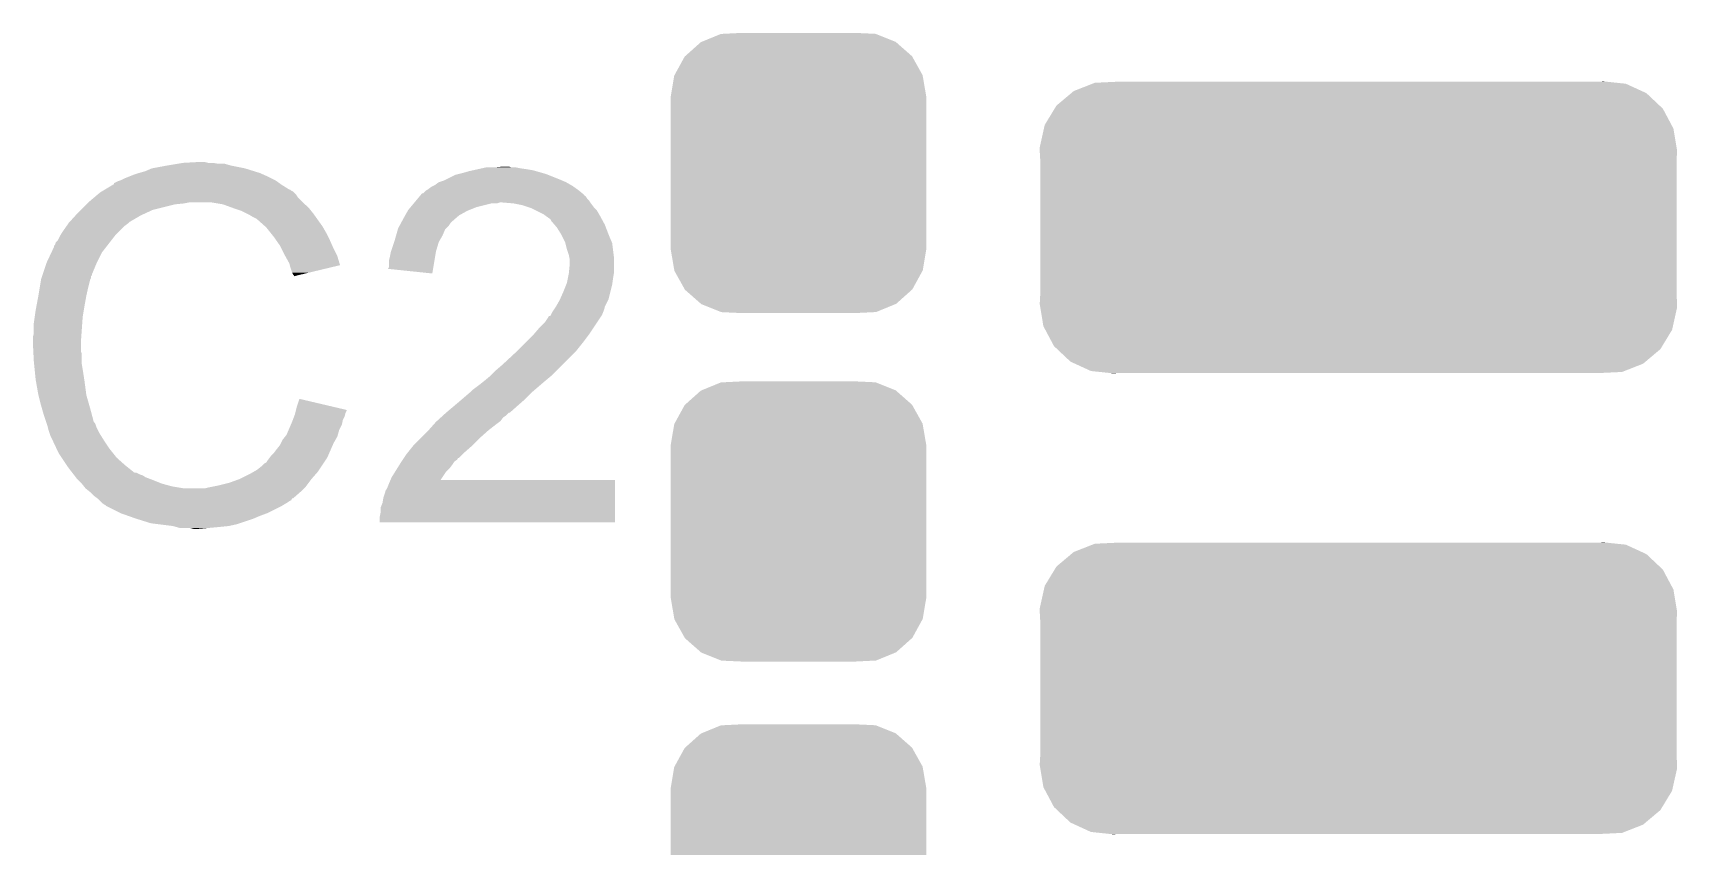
# Model space of a CAD drawing. Extents: x -1.3 to 24.2, y -3.9 to 24.8.
# Drawn here: x 5.08 to 9.608, y 12.519 to 14.76 of the extents above; entities that cross this region are included whole.
import ezdxf

# ---------------------------------------------------------------- set-up
doc = ezdxf.new("R2010")
doc.units = 0
doc.layers.get('0').update_dxf_attribs({"linetype": 'CONTINUOUS'})
doc.layers.add('ISO_9141_CLICK_V101_GTO', color=14, linetype='CONTINUOUS')
doc.layers.add('ISO_9141_CLICK_V101_GTS', color=12, linetype='CONTINUOUS')

# ---------------------------------------------------------------- blocks, each defined once
blk = doc.blocks.new('CUSTOM_45')
for points in [[(-0.83144, 0.335576), (-0.790738, 0.369828), (0.829316, 0.335576), (0.792994, 0.369828)], [(-0.790738, 0.369828), (-0.783834, 0.375636), (0.792994, 0.369828), (0.780338, 0.375636)], [(-0.783834, 0.375636), (-0.732468, 0.395778), (0.780338, 0.375636), (0.736446, 0.395778)], [(-0.732468, 0.395778), (-0.725912, 0.398348), (0.736446, 0.395778), (0.711906, 0.398348)], [(-0.725912, 0.398348), (-0.663766, 0.40132), (0.711906, 0.398348), (0.683524, 0.40132)], [(0.663766, 0.40132), (0.674566, 0.402258), (0.683524, 0.40132), (0.674566, 0.402258)], [(-0.863714, 0.282386), (-0.836558, 0.327142), (0.862066, 0.282386), (0.838258, 0.327142)], [(-0.836558, 0.327142), (-0.83144, 0.335576), (0.838258, 0.327142), (0.829316, 0.335576)], [(-0.877262, 0.221662), (-0.865984, 0.272212), (0.875788, 0.221662), (0.867476, 0.272212)], [(-0.865984, 0.272212), (-0.863714, 0.282386), (0.867476, 0.272212), (0.862066, 0.282386)], [(-0.87757, 0.21082), (-0.877262, 0.221662), (0.87757, 0.21082), (0.875788, 0.221662)], [(-0.876324, 0.189212), (-0.87757, 0.21082), (0.8763, 0.189212), (0.87757, 0.21082)], [(-0.8763, 0.188786), (-0.876324, 0.189212), (0.8763, 0.188786), (0.8763, 0.189212)], [(-0.8763, -0.188786), (-0.8763, 0.188786), (0.8763, -0.188786), (0.8763, 0.188786)], [(-0.87757, -0.21082), (-0.876326, -0.18921), (0.87757, -0.21082), (0.8763, -0.18921)], [(-0.875788, -0.221658), (-0.87757, -0.21082), (0.877264, -0.221658), (0.87757, -0.21082)], [(-0.876326, -0.18921), (-0.8763, -0.188786), (0.8763, -0.18921), (0.8763, -0.188786)], [(-0.867476, -0.272212), (-0.875788, -0.221658), (0.865984, -0.272212), (0.877264, -0.221658)], [(-0.862066, -0.282382), (-0.867476, -0.272212), (0.863716, -0.282382), (0.865984, -0.272212)], [(-0.83826, -0.327142), (-0.862066, -0.282382), (0.836558, -0.327142), (0.863716, -0.282382)], [(-0.829318, -0.335574), (-0.83826, -0.327142), (0.831442, -0.335574), (0.836558, -0.327142)], [(-0.792996, -0.36983), (-0.829318, -0.335574), (0.790732, -0.36983), (0.831442, -0.335574)], [(-0.780348, -0.375634), (-0.792996, -0.36983), (0.783836, -0.375634), (0.790732, -0.36983)], [(-0.73645, -0.39578), (-0.780348, -0.375634), (0.732456, -0.39578), (0.783836, -0.375634)], [(-0.711946, -0.398346), (-0.73645, -0.39578), (0.725912, -0.398346), (0.732456, -0.39578)], [(-0.683548, -0.40132), (-0.711946, -0.398346), (0.663766, -0.40132), (0.725912, -0.398346)], [(-0.674572, -0.40226), (-0.683548, -0.40132), (-0.674572, -0.40226), (-0.663766, -0.40132)]]:
    blk.add_solid(points)
blk = doc.blocks.new('CUSTOM_49')
for points in [[(-0.267216, 0.361152), (-0.213724, 0.383108), (0.26779, 0.361152), (0.21312, 0.383108)], [(-0.213724, 0.383108), (-0.20803, 0.383392), (0.21312, 0.383108), (0.212412, 0.383392)], [(-0.20803, 0.383392), (-0.154122, 0.38608), (0.212412, 0.383392), (0.154132, 0.38608)], [(-0.341452, 0.269636), (-0.313432, 0.320688), (0.341702, 0.269636), (0.313176, 0.320688)], [(-0.313432, 0.320688), (-0.312264, 0.321732), (0.313176, 0.320688), (0.312592, 0.321732)], [(-0.312264, 0.321732), (-0.26893, 0.360448), (0.312592, 0.321732), (0.268592, 0.360448)], [(-0.26893, 0.360448), (-0.267216, 0.361152), (0.268592, 0.360448), (0.26779, 0.361152)], [(-0.35179, 0.21082), (-0.342144, 0.268372), (0.35179, 0.21082), (0.34192, 0.268372)], [(-0.342144, 0.268372), (-0.341452, 0.269636), (0.34192, 0.268372), (0.341702, 0.269636)], [(-0.35179, 0.20955), (-0.35179, 0.21082), (0.35179, 0.20955), (0.35179, 0.21082)], [(-0.35179, -0.20955), (-0.35179, 0.20955), (0.35179, -0.20955), (0.35179, 0.20955)], [(-0.35179, -0.21082), (-0.35179, -0.20955), (0.35179, -0.21082), (0.35179, -0.20955)], [(-0.34192, -0.268358), (-0.35179, -0.21082), (0.342148, -0.268358), (0.35179, -0.21082)], [(-0.341702, -0.269636), (-0.34192, -0.268358), (0.341446, -0.269636), (0.342148, -0.268358)], [(-0.313184, -0.320676), (-0.341702, -0.269636), (0.31344, -0.320676), (0.341446, -0.269636)], [(-0.312594, -0.321732), (-0.313184, -0.320676), (0.312258, -0.321732), (0.31344, -0.320676)], [(-0.268602, -0.36044), (-0.312594, -0.321732), (0.26894, -0.36044), (0.312258, -0.321732)], [(-0.267792, -0.361154), (-0.268602, -0.36044), (0.2672, -0.361154), (0.26894, -0.36044)], [(-0.213136, -0.383104), (-0.267792, -0.361154), (0.213734, -0.383104), (0.2672, -0.361154)], [(-0.212414, -0.383394), (-0.213136, -0.383104), (0.207926, -0.383394), (0.213734, -0.383104)], [(-0.154122, -0.38608), (-0.212414, -0.383394), (0.154132, -0.38608), (0.207926, -0.383394)]]:
    blk.add_solid(points)

msp = doc.modelspace()

# ---------------------------------------------------------------- linework, layer by layer
at = {"layer": 'ISO_9141_CLICK_V101_GTO'}
for points in [[(5.4483, 14.39418), (5.47878, 14.39926), (5.626098, 14.39418), (5.608324, 14.39926)], [(5.47878, 14.39926), (5.49402, 14.4018), (5.590542, 14.39926), (5.575302, 14.4018)], [(5.49402, 14.4018), (5.539738, 14.40434), (5.562602, 14.4018), (5.552442, 14.40434)], [(5.313682, 14.351), (5.321294, 14.353538), (5.751574, 14.351), (5.74802, 14.353538)], [(5.321294, 14.353538), (5.3213, 14.35354), (5.74802, 14.353538), (5.748018, 14.35354)], [(5.3213, 14.35354), (5.33146, 14.35862), (5.748018, 14.35354), (5.73786, 14.35862)], [(5.33146, 14.35862), (5.344158, 14.3637), (5.73786, 14.35862), (5.7277, 14.3637)], [(5.344158, 14.3637), (5.356858, 14.36878), (5.7277, 14.3637), (5.71627, 14.36878)], [(5.356858, 14.36878), (5.3721, 14.37386), (5.71627, 14.36878), (5.70484, 14.37386)], [(5.3721, 14.37386), (5.389882, 14.37894), (5.70484, 14.37386), (5.688586, 14.37894)], [(5.389882, 14.37894), (5.407662, 14.38656), (5.688586, 14.37894), (5.664202, 14.38656)], [(5.407662, 14.38656), (5.4483, 14.39418), (5.664202, 14.38656), (5.626098, 14.39418)], [(6.197602, 14.34846), (6.21284, 14.35354), (6.548122, 14.34846), (6.536268, 14.35354)], [(6.21284, 14.35354), (6.217918, 14.35608), (6.536268, 14.35354), (6.53034, 14.35608)], [(6.217918, 14.35608), (6.243322, 14.368782), (6.53034, 14.35608), (6.498588, 14.368782)], [(6.243322, 14.368782), (6.253476, 14.37132), (6.498588, 14.368782), (6.492242, 14.37132)], [(6.253476, 14.37132), (6.26364, 14.37386), (6.492242, 14.37132), (6.483352, 14.37386)], [(6.26364, 14.37386), (6.281418, 14.37894), (6.483352, 14.37386), (6.465572, 14.37894)], [(6.281418, 14.37894), (6.292848, 14.38148), (6.465572, 14.37894), (6.456682, 14.38148)], [(6.292848, 14.38148), (6.30428, 14.38402), (6.456682, 14.38148), (6.44144, 14.38402)], [(6.30428, 14.38402), (6.31571, 14.38656), (6.44144, 14.38402), (6.42366, 14.38656)], [(6.31571, 14.38656), (6.327142, 14.3891), (6.42366, 14.38656), (6.410962, 14.3891)], [(6.35, 14.3891), (6.375378, 14.391638), (6.398264, 14.3891), (6.390642, 14.391638)], [(6.375378, 14.391638), (6.375398, 14.39164), (6.390642, 14.391638), (6.375398, 14.39164)], [(5.2324, 14.29258), (5.250408, 14.307818), (5.82422, 14.29258), (5.808982, 14.307818)], [(5.250408, 14.307818), (5.259416, 14.31544), (5.808982, 14.307818), (5.8039, 14.31544)], [(5.259416, 14.31544), (5.265422, 14.320522), (5.8039, 14.31544), (5.798818, 14.320522)], [(5.265422, 14.320522), (5.269646, 14.323058), (5.798818, 14.320522), (5.79628, 14.323058)], [(5.269646, 14.323058), (5.273876, 14.325598), (5.79628, 14.323058), (5.791204, 14.325598)], [(5.273876, 14.325598), (5.278102, 14.328134), (5.791204, 14.325598), (5.788666, 14.328134)], [(5.278102, 14.328134), (5.278112, 14.32814), (5.788666, 14.328134), (5.786124, 14.32814)], [(5.278112, 14.32814), (5.299268, 14.34084), (5.786124, 14.32814), (5.7658, 14.34084)], [(5.299268, 14.34084), (5.30352, 14.343392), (5.7658, 14.34084), (5.762228, 14.343392)], [(5.30352, 14.343392), (5.303534, 14.345926), (5.762228, 14.343392), (5.75868, 14.345926)], [(5.303534, 14.345926), (5.313682, 14.351), (5.75868, 14.345926), (5.751574, 14.351)], [(6.139184, 14.302738), (6.14553, 14.310352), (6.606542, 14.302738), (6.601464, 14.310352)], [(6.14553, 14.310352), (6.145536, 14.31036), (6.601464, 14.310352), (6.598942, 14.31036)], [(6.145536, 14.31036), (6.147646, 14.312892), (6.598942, 14.31036), (6.59892, 14.312892)], [(6.147646, 14.312892), (6.151888, 14.31798), (6.59892, 14.312892), (6.59282, 14.31798)], [(6.151888, 14.31798), (6.154426, 14.317986), (6.59282, 14.31798), (6.592812, 14.317986)], [(6.154426, 14.317986), (6.16204, 14.3256), (6.592812, 14.317986), (6.58368, 14.3256)], [(6.16204, 14.3256), (6.162044, 14.325602), (6.58368, 14.3256), (6.583678, 14.325602)], [(6.162044, 14.325602), (6.16712, 14.328142), (6.583678, 14.325602), (6.580122, 14.328142)], [(6.16712, 14.328142), (6.177282, 14.33576), (6.580122, 14.328142), (6.569458, 14.33576)], [(6.177282, 14.33576), (6.182358, 14.3383), (6.569458, 14.33576), (6.565902, 14.3383)], [(6.182358, 14.3383), (6.18744, 14.340842), (6.565902, 14.3383), (6.561454, 14.340842)], [(6.18744, 14.340842), (6.197602, 14.34846), (6.561454, 14.340842), (6.548122, 14.34846)], [(5.197532, 14.25702), (5.20446, 14.26464), (5.377182, 14.25702), (5.39369, 14.26464)], [(5.20446, 14.26464), (5.21208, 14.27226), (5.39369, 14.26464), (5.410198, 14.27226)], [(5.21208, 14.27226), (5.22732, 14.2875), (5.410198, 14.27226), (5.47116, 14.2875)], [(5.22732, 14.2875), (5.22986, 14.29004), (5.47116, 14.2875), (5.496562, 14.29004)], [(5.22986, 14.29004), (5.2324, 14.29258), (5.496562, 14.29004), (5.509258, 14.29258)], [(5.603238, 14.2875), (5.572758, 14.29258), (5.8293, 14.2875), (5.82422, 14.29258)], [(5.63118, 14.27734), (5.603238, 14.2875), (5.83946, 14.27734), (5.8293, 14.2875)], [(5.638806, 14.274798), (5.63118, 14.27734), (5.842002, 14.274798), (5.83946, 14.27734)], [(5.654038, 14.26972), (5.638806, 14.274798), (5.846066, 14.26972), (5.842002, 14.274798)], [(5.66928, 14.2621), (5.654038, 14.26972), (5.85216, 14.2621), (5.846066, 14.26972)], [(5.67436, 14.25956), (5.66928, 14.2621), (5.853976, 14.25956), (5.85216, 14.2621)], [(6.10507, 14.25702), (6.112328, 14.26972), (6.25348, 14.25702), (6.276338, 14.26972)], [(6.112328, 14.26972), (6.11378, 14.272258), (6.276338, 14.26972), (6.282684, 14.272258)], [(6.11378, 14.272258), (6.12013, 14.279878), (6.282684, 14.272258), (6.301738, 14.279878)], [(6.12013, 14.279878), (6.1286, 14.29004), (6.301738, 14.279878), (6.342378, 14.29004)], [(6.1286, 14.29004), (6.130716, 14.292578), (6.357616, 14.29004), (6.365238, 14.292578)], [(6.130716, 14.29258), (6.13495, 14.29766), (6.615008, 14.29258), (6.61162, 14.29766)], [(6.130716, 14.292578), (6.130716, 14.29258), (6.365238, 14.292578), (6.372862, 14.29258)], [(6.13495, 14.29766), (6.139184, 14.302738), (6.61162, 14.29766), (6.606542, 14.302738)], [(6.40334, 14.29004), (6.372862, 14.29258), (6.6167, 14.29004), (6.615008, 14.29258)], [(6.428738, 14.28496), (6.40334, 14.29004), (6.620512, 14.28496), (6.6167, 14.29004)], [(6.443978, 14.27988), (6.428738, 14.28496), (6.624322, 14.27988), (6.620512, 14.28496)], [(6.451598, 14.27734), (6.443978, 14.27988), (6.626862, 14.27734), (6.624322, 14.27988)], [(6.461762, 14.272258), (6.451598, 14.27734), (6.631942, 14.272258), (6.626862, 14.27734)], [(6.487158, 14.25956), (6.461762, 14.272258), (6.63956, 14.25956), (6.631942, 14.272258)], [(5.161278, 14.2113), (5.173724, 14.229078), (5.316222, 14.2113), (5.334, 14.229078)], [(5.173724, 14.229078), (5.17906, 14.2367), (5.334, 14.229078), (5.344158, 14.2367)], [(5.17906, 14.2367), (5.179062, 14.236702), (5.344158, 14.2367), (5.34416, 14.236702)], [(5.179062, 14.236702), (5.181366, 14.239238), (5.34416, 14.236702), (5.346698, 14.239238)], [(5.181366, 14.239238), (5.197532, 14.25702), (5.346698, 14.239238), (5.377182, 14.25702)], [(5.687062, 14.25194), (5.67436, 14.25956), (5.859418, 14.25194), (5.853976, 14.25956)], [(5.697216, 14.246862), (5.687062, 14.25194), (5.863046, 14.246862), (5.859418, 14.25194)], [(5.69976, 14.24432), (5.697216, 14.246862), (5.864862, 14.24432), (5.863046, 14.246862)], [(5.719764, 14.22654), (5.69976, 14.24432), (5.877562, 14.22654), (5.864862, 14.24432)], [(5.72262, 14.224), (5.719764, 14.22654), (5.879014, 14.224), (5.877562, 14.22654)], [(5.734812, 14.20876), (5.72262, 14.224), (5.88772, 14.20876), (5.879014, 14.224)], [(6.080032, 14.201138), (6.085112, 14.218916), (6.20776, 14.201138), (6.215378, 14.218916)], [(6.085112, 14.218916), (6.08584, 14.221462), (6.215378, 14.218916), (6.217922, 14.221462)], [(6.08584, 14.221462), (6.08994, 14.229078), (6.217922, 14.221462), (6.225538, 14.229078)], [(6.08994, 14.229078), (6.094044, 14.2367), (6.225538, 14.229078), (6.23062, 14.2367)], [(6.094044, 14.2367), (6.095414, 14.239242), (6.23062, 14.2367), (6.23316, 14.239242)], [(6.095414, 14.239242), (6.10362, 14.25448), (6.23316, 14.239242), (6.250576, 14.25448)], [(6.10362, 14.25448), (6.10507, 14.25702), (6.250576, 14.25448), (6.25348, 14.25702)], [(6.49732, 14.25194), (6.487158, 14.25956), (6.643718, 14.25194), (6.63956, 14.25956)], [(6.504936, 14.24686), (6.49732, 14.25194), (6.646488, 14.24686), (6.643718, 14.25194)], [(6.507478, 14.241784), (6.504936, 14.24686), (6.649256, 14.241784), (6.646488, 14.24686)], [(6.516192, 14.23162), (6.507478, 14.241784), (6.6548, 14.23162), (6.649256, 14.241784)], [(6.52272, 14.224002), (6.516192, 14.23162), (6.65773, 14.224002), (6.6548, 14.23162)], [(6.53542, 14.203678), (6.52272, 14.224002), (6.665548, 14.203678), (6.65773, 14.224002)], [(5.13842, 14.170664), (5.138426, 14.173206), (5.282358, 14.170664), (5.284334, 14.173206)], [(5.138426, 14.173206), (5.14096, 14.175744), (5.284334, 14.173206), (5.286308, 14.175744)], [(5.14096, 14.175744), (5.143504, 14.183362), (5.286308, 14.175744), (5.292234, 14.183362)], [(5.143504, 14.183362), (5.148582, 14.188444), (5.292234, 14.183362), (5.296186, 14.188444)], [(5.148582, 14.188444), (5.15366, 14.198598), (5.296186, 14.188444), (5.304084, 14.198598)], [(5.15366, 14.198598), (5.155182, 14.201138), (5.304084, 14.198598), (5.30606, 14.201138)], [(5.155182, 14.201138), (5.161278, 14.2113), (5.30606, 14.201138), (5.316222, 14.2113)], [(5.74294, 14.1986), (5.734812, 14.20876), (5.8928, 14.1986), (5.88772, 14.20876)], [(5.750052, 14.18844), (5.74294, 14.1986), (5.89788, 14.18844), (5.8928, 14.1986)], [(5.760718, 14.1732), (5.750052, 14.18844), (5.904654, 14.1732), (5.89788, 14.18844)], [(5.76453, 14.16558), (5.760718, 14.1732), (5.90804, 14.16558), (5.904654, 14.1732)], [(6.066368, 14.15796), (6.074832, 14.183358), (6.18998, 14.15796), (6.197598, 14.183358)], [(6.074832, 14.183358), (6.07568, 14.1859), (6.197598, 14.183358), (6.19905, 14.1859)], [(6.07568, 14.1859), (6.080032, 14.201138), (6.19905, 14.1859), (6.20776, 14.201138)], [(6.53796, 14.1986), (6.53542, 14.203678), (6.6675, 14.1986), (6.665548, 14.203678)], [(6.54558, 14.183362), (6.53796, 14.1986), (6.67403, 14.183362), (6.6675, 14.1986)], [(6.546218, 14.180816), (6.54558, 14.183362), (6.67512, 14.180816), (6.67403, 14.183362)], [(6.550662, 14.16304), (6.546218, 14.180816), (6.677344, 14.16304), (6.67512, 14.180816)], [(5.117252, 14.12494), (5.1181, 14.12748), (5.25526, 14.12494), (5.25653, 14.12748)], [(5.1181, 14.12748), (5.131246, 14.155418), (5.25653, 14.12748), (5.2705, 14.155418)], [(5.131246, 14.155418), (5.13842, 14.170664), (5.2705, 14.155418), (5.282358, 14.170664)], [(5.77342, 14.1478), (5.76453, 14.16558), (5.916932, 14.1478), (5.90804, 14.16558)], [(5.774834, 14.145258), (5.77342, 14.1478), (5.918202, 14.145258), (5.916932, 14.1478)], [(5.78612, 14.124942), (5.774834, 14.145258), (5.924276, 14.124942), (5.918202, 14.145258)], [(6.06044, 14.132562), (6.06298, 14.14272), (6.185738, 14.132562), (6.187434, 14.14272)], [(6.06044, 14.114784), (6.06044, 14.132562), (6.182768, 14.114784), (6.185738, 14.132562)], [(6.06298, 14.14272), (6.065522, 14.15542), (6.187434, 14.14272), (6.189554, 14.15542)], [(6.065522, 14.15542), (6.066368, 14.15796), (6.189554, 14.15542), (6.18998, 14.15796)], [(6.555738, 14.1478), (6.550662, 14.16304), (6.679248, 14.1478), (6.677344, 14.16304)], [(6.557264, 14.140178), (6.555738, 14.1478), (6.6802, 14.140178), (6.679248, 14.1478)], [(6.55828, 14.135102), (6.557264, 14.140178), (6.6802, 14.135102), (6.6802, 14.140178)], [(6.55828, 14.122398), (6.55828, 14.135102), (6.6802, 14.122398), (6.6802, 14.135102)], [(5.102436, 14.079218), (5.102862, 14.081762), (5.237478, 14.079218), (5.23875, 14.081762)], [(5.102862, 14.081762), (5.103706, 14.084296), (5.23875, 14.081762), (5.240018, 14.084296)], [(5.103706, 14.084296), (5.105398, 14.089374), (5.240018, 14.084296), (5.24002, 14.089374)], [(5.105398, 14.089374), (5.106244, 14.091914), (5.24002, 14.089374), (5.242554, 14.091914)], [(5.106244, 14.091914), (5.107092, 14.094456), (5.242554, 14.091914), (5.24256, 14.094456)], [(5.107092, 14.094456), (5.117252, 14.12494), (5.24256, 14.094456), (5.25526, 14.12494)], [(5.787394, 14.119854), (5.78612, 14.124942), (5.925796, 14.119854), (5.924276, 14.124942)], [(5.788662, 14.11478), (5.787394, 14.119854), (5.904634, 14.11478), (5.925796, 14.119854)], [(5.79374, 14.099542), (5.788662, 14.11478), (5.841084, 14.099542), (5.904634, 14.11478)], [(5.796278, 14.094464), (5.79374, 14.099542), (5.819906, 14.094464), (5.841084, 14.099542)], [(5.798814, 14.091926), (5.796278, 14.094464), (5.80932, 14.091926), (5.819906, 14.094464)], [(5.79882, 14.089408), (5.798814, 14.091926), (5.79882, 14.089408), (5.80932, 14.091926)], [(6.057914, 14.109726), (6.06044, 14.114784), (6.181924, 14.109726), (6.182768, 14.114784)], [(6.1798, 14.097002), (6.057914, 14.109726), (6.1798, 14.097002), (6.181924, 14.109726)], [(6.55066, 14.071602), (6.5532, 14.0843), (6.675846, 14.071602), (6.67766, 14.0843)], [(6.5532, 14.0843), (6.55574, 14.096998), (6.67766, 14.0843), (6.679776, 14.096998)], [(6.55574, 14.096998), (6.555994, 14.099538), (6.679776, 14.096998), (6.6802, 14.099538)], [(6.555994, 14.099538), (6.55828, 14.122398), (6.6802, 14.099538), (6.6802, 14.122398)], [(5.09, 14.0081), (5.09524, 14.03604), (5.22224, 14.0081), (5.22732, 14.03604)], [(5.09524, 14.03604), (5.09905, 14.0589), (5.22732, 14.03604), (5.2324, 14.0589)], [(5.09905, 14.0589), (5.102436, 14.079218), (5.2324, 14.0589), (5.237478, 14.079218)], [(6.531466, 14.025878), (6.5405, 14.0462), (6.66496, 14.025878), (6.67004, 14.0462)], [(6.5405, 14.0462), (6.548626, 14.06652), (6.67004, 14.0462), (6.67512, 14.06652)], [(6.548626, 14.06652), (6.55066, 14.071602), (6.67512, 14.06652), (6.675846, 14.071602)], [(5.08508, 13.977622), (5.08762, 13.9954), (5.21716, 13.977622), (5.220122, 13.9954)], [(5.08762, 13.9954), (5.09, 14.0081), (5.220122, 13.9954), (5.22224, 14.0081)], [(6.506208, 13.982698), (6.510022, 13.990322), (6.647178, 13.982698), (6.650228, 13.990322)], [(6.510022, 13.990322), (6.513406, 13.9954), (6.650228, 13.990322), (6.65226, 13.9954)], [(6.513406, 13.9954), (6.518484, 14.003018), (6.65226, 13.9954), (6.654798, 14.003018)], [(6.518484, 14.003018), (6.520176, 14.005556), (6.654798, 14.003018), (6.6548, 14.005556)], [(6.520176, 14.005556), (6.520178, 14.005558), (6.6548, 14.005556), (6.6548, 14.005558)], [(6.520178, 14.005558), (6.53034, 14.023342), (6.6548, 14.005558), (6.663692, 14.023342)], [(6.53034, 14.023342), (6.531466, 14.025878), (6.663692, 14.023342), (6.66496, 14.025878)], [(5.08254, 13.95984), (5.08508, 13.977622), (5.215888, 13.95984), (5.21716, 13.977622)], [(5.08254, 13.931902), (5.08254, 13.95984), (5.213894, 13.931902), (5.215888, 13.95984)], [(6.45922, 13.92936), (6.474458, 13.94714), (6.61162, 13.92936), (6.623472, 13.94714)], [(6.474458, 13.94714), (6.4897, 13.96238), (6.623472, 13.94714), (6.633632, 13.96238)], [(6.4897, 13.96238), (6.49986, 13.977624), (6.633632, 13.96238), (6.643794, 13.977624)], [(6.49986, 13.977624), (6.499882, 13.98016), (6.643794, 13.977624), (6.645486, 13.98016)], [(6.499882, 13.98016), (6.504946, 13.980174), (6.645486, 13.98016), (6.645494, 13.980174)], [(6.504946, 13.980174), (6.506208, 13.982698), (6.645494, 13.980174), (6.647178, 13.982698)], [(5.08, 13.921742), (5.08254, 13.931902), (5.213168, 13.921742), (5.213894, 13.931902)], [(5.08, 13.906502), (5.08, 13.921742), (5.21208, 13.906502), (5.213168, 13.921742)], [(5.08, 13.9065), (5.08, 13.906502), (5.212082, 13.9065), (5.21208, 13.906502)], [(5.081144, 13.883638), (5.08, 13.9065), (5.212082, 13.883638), (5.212082, 13.9065)], [(6.4135, 13.88364), (6.4389, 13.90904), (6.57606, 13.88364), (6.59638, 13.90904)], [(6.4389, 13.90904), (6.45922, 13.92936), (6.59638, 13.90904), (6.61162, 13.92936)], [(5.081526, 13.876016), (5.081144, 13.883638), (5.21462, 13.876016), (5.212082, 13.883638)], [(5.08254, 13.8557), (5.081526, 13.876016), (5.21462, 13.8557), (5.21462, 13.876016)], [(5.083304, 13.848078), (5.08254, 13.8557), (5.21462, 13.848078), (5.21462, 13.8557)], [(6.37286, 13.84554), (6.40842, 13.87856), (6.53796, 13.84554), (6.57098, 13.87856)], [(6.40842, 13.87856), (6.4135, 13.88364), (6.57098, 13.87856), (6.57606, 13.88364)], [(5.084826, 13.83284), (5.083304, 13.848078), (5.21716, 13.83284), (5.21462, 13.848078)], [(5.08762, 13.804898), (5.084826, 13.83284), (5.22146, 13.804898), (5.21716, 13.83284)], [(6.3246, 13.80236), (6.339838, 13.815058), (6.49224, 13.80236), (6.507476, 13.815058)], [(6.339838, 13.815058), (6.33984, 13.81506), (6.507476, 13.815058), (6.50748, 13.81506)], [(6.33984, 13.81506), (6.35508, 13.8303), (6.50748, 13.81506), (6.52272, 13.8303)], [(6.35508, 13.8303), (6.37286, 13.84554), (6.52272, 13.8303), (6.53796, 13.84554)], [(5.088518, 13.79982), (5.08762, 13.804898), (5.22224, 13.79982), (5.22146, 13.804898)], [(5.09524, 13.76172), (5.088518, 13.79982), (5.22732, 13.76172), (5.22224, 13.79982)], [(6.262794, 13.75156), (6.2865, 13.771878), (6.43636, 13.75156), (6.456676, 13.771878)], [(6.2865, 13.771878), (6.286504, 13.771882), (6.456676, 13.771878), (6.45668, 13.771882)], [(6.286504, 13.771882), (6.291582, 13.77696), (6.45668, 13.771882), (6.462604, 13.77696)], [(6.291582, 13.77696), (6.3119, 13.7922), (6.462604, 13.77696), (6.480384, 13.7922)], [(6.3119, 13.7922), (6.3246, 13.80236), (6.480384, 13.7922), (6.49224, 13.80236)], [(5.095242, 13.761718), (5.09524, 13.76172), (5.22732, 13.761718), (5.22732, 13.76172)], [(5.10032, 13.7414), (5.095242, 13.761718), (5.233126, 13.7414), (5.22732, 13.761718)], [(5.104676, 13.72616), (5.10032, 13.7414), (5.23748, 13.72616), (5.233126, 13.7414)], [(5.11048, 13.70584), (5.104676, 13.72616), (5.242902, 13.70584), (5.23748, 13.72616)], [(5.802628, 13.713458), (5.803898, 13.718536), (5.941058, 13.713458), (5.943598, 13.718536)], [(5.803898, 13.718536), (5.80453, 13.721062), (5.943598, 13.718536), (5.9436, 13.721062)], [(5.80453, 13.721062), (5.80644, 13.728698), (5.9436, 13.721062), (5.911168, 13.728698)], [(5.80644, 13.728698), (5.81408, 13.751556), (5.911168, 13.728698), (5.81408, 13.751556)], [(6.21792, 13.71346), (6.241934, 13.73378), (6.393174, 13.71346), (6.41604, 13.73378)], [(6.241934, 13.73378), (6.25094, 13.7414), (6.41604, 13.73378), (6.424748, 13.7414)], [(6.25094, 13.7414), (6.262794, 13.75156), (6.424748, 13.7414), (6.43636, 13.75156)], [(5.116408, 13.688058), (5.11048, 13.70584), (5.247644, 13.688058), (5.242902, 13.70584)], [(5.117256, 13.685516), (5.116408, 13.688058), (5.250182, 13.685516), (5.247644, 13.688058)], [(5.118948, 13.680438), (5.117256, 13.685516), (5.25272, 13.680438), (5.250182, 13.685516)], [(5.12064, 13.675358), (5.118948, 13.680438), (5.254414, 13.675358), (5.25272, 13.680438)], [(5.121276, 13.67282), (5.12064, 13.675358), (5.25526, 13.67282), (5.254414, 13.675358)], [(5.78394, 13.665198), (5.790472, 13.680438), (5.923278, 13.665198), (5.930898, 13.680438)], [(5.790472, 13.680438), (5.79374, 13.68806), (5.930898, 13.680438), (5.932422, 13.68806)], [(5.79374, 13.68806), (5.795644, 13.693138), (5.932422, 13.68806), (5.93344, 13.693138)], [(5.795644, 13.693138), (5.799452, 13.703298), (5.93344, 13.693138), (5.93852, 13.703298)], [(5.799452, 13.703298), (5.80136, 13.708382), (5.93852, 13.703298), (5.939788, 13.708382)], [(5.80136, 13.708382), (5.802628, 13.713458), (5.939788, 13.708382), (5.941058, 13.713458)], [(6.16966, 13.6652), (6.185464, 13.68298), (6.33476, 13.6652), (6.35762, 13.68298)], [(6.185464, 13.68298), (6.18998, 13.68806), (6.35762, 13.68298), (6.364392, 13.68806)], [(6.18998, 13.68806), (6.19277, 13.690598), (6.364392, 13.68806), (6.367778, 13.690598)], [(6.19277, 13.690598), (6.203946, 13.700758), (6.367778, 13.690598), (6.375398, 13.700758)], [(6.203946, 13.700758), (6.209538, 13.70584), (6.375398, 13.700758), (6.38302, 13.70584)], [(6.209538, 13.70584), (6.217912, 13.713454), (6.38302, 13.70584), (6.390634, 13.713454)], [(6.217912, 13.713454), (6.21792, 13.71346), (6.390634, 13.713454), (6.393174, 13.71346)], [(5.123182, 13.6652), (5.121276, 13.67282), (5.259072, 13.6652), (5.25526, 13.67282)], [(5.125722, 13.657582), (5.123182, 13.6652), (5.26288, 13.657582), (5.259072, 13.6652)], [(5.12826, 13.649962), (5.125722, 13.657582), (5.267644, 13.649962), (5.26288, 13.657582)], [(5.1308, 13.64488), (5.12826, 13.649962), (5.270818, 13.64488), (5.267644, 13.649962)], [(5.134386, 13.63726), (5.1308, 13.64488), (5.27558, 13.63726), (5.270818, 13.64488)], [(5.145144, 13.6144), (5.134386, 13.63726), (5.29082, 13.6144), (5.27558, 13.63726)], [(5.760722, 13.624562), (5.76326, 13.62964), (5.905818, 13.624562), (5.90804, 13.62964)], [(5.76326, 13.62964), (5.76834, 13.6398), (5.90804, 13.62964), (5.913846, 13.6398)], [(5.76834, 13.6398), (5.774432, 13.647418), (5.913846, 13.6398), (5.9182, 13.647418)], [(5.774432, 13.647418), (5.7785, 13.652502), (5.9182, 13.647418), (5.91965, 13.652502)], [(5.7785, 13.652502), (5.78394, 13.665198), (5.91965, 13.652502), (5.923278, 13.665198)], [(6.12902, 13.62456), (6.14934, 13.64488), (6.29158, 13.62456), (6.3119, 13.64488)], [(6.14934, 13.64488), (6.16966, 13.6652), (6.3119, 13.64488), (6.33476, 13.6652)], [(5.15112, 13.6017), (5.145144, 13.6144), (5.30098, 13.6017), (5.29082, 13.6144)], [(5.159588, 13.589), (5.15112, 13.6017), (5.31114, 13.589), (5.30098, 13.6017)], [(5.173132, 13.568682), (5.159588, 13.589), (5.333998, 13.568682), (5.31114, 13.589)], [(5.72262, 13.576304), (5.7277, 13.58392), (5.881794, 13.576304), (5.886872, 13.58392)], [(5.7277, 13.58392), (5.731508, 13.588998), (5.886872, 13.58392), (5.890258, 13.588998)], [(5.731508, 13.588998), (5.735322, 13.59408), (5.890258, 13.588998), (5.89248, 13.59408)], [(5.735322, 13.59408), (5.74294, 13.601702), (5.89248, 13.59408), (5.895816, 13.601702)], [(5.74294, 13.601702), (5.75056, 13.61186), (5.895816, 13.601702), (5.90026, 13.61186)], [(5.75056, 13.61186), (5.760722, 13.624562), (5.90026, 13.61186), (5.905818, 13.624562)], [(6.095152, 13.578838), (6.09854, 13.58392), (6.240778, 13.578838), (6.248396, 13.58392)], [(6.09854, 13.58392), (6.101916, 13.588986), (6.248396, 13.58392), (6.250934, 13.588986)], [(6.101916, 13.588986), (6.101926, 13.589), (6.250934, 13.588986), (6.253474, 13.589)], [(6.101926, 13.589), (6.1087, 13.59916), (6.253474, 13.589), (6.263636, 13.59916)], [(6.1087, 13.59916), (6.112764, 13.604242), (6.263636, 13.59916), (6.26872, 13.604242)], [(6.112764, 13.604242), (6.126988, 13.62202), (6.26872, 13.604242), (6.28904, 13.62202)], [(6.126988, 13.62202), (6.12902, 13.62456), (6.28904, 13.62202), (6.29158, 13.62456)], [(5.17652, 13.5636), (5.173132, 13.568682), (5.340352, 13.5636), (5.333998, 13.568682)], [(5.188244, 13.54836), (5.17652, 13.5636), (5.359406, 13.54836), (5.340352, 13.5636)], [(5.188246, 13.548358), (5.188244, 13.54836), (5.364484, 13.548358), (5.359406, 13.54836)], [(5.192152, 13.54328), (5.188246, 13.548358), (5.374642, 13.54328), (5.364484, 13.548358)], [(5.194108, 13.540738), (5.192152, 13.54328), (5.382264, 13.540738), (5.374642, 13.54328)], [(5.198014, 13.53566), (5.194108, 13.540738), (5.38988, 13.53566), (5.382264, 13.540738)], [(5.648962, 13.530582), (5.679438, 13.54582), (5.84708, 13.530582), (5.860414, 13.54582)], [(5.679438, 13.54582), (5.688324, 13.550898), (5.860414, 13.54582), (5.86486, 13.550898)], [(5.688324, 13.550898), (5.697218, 13.55598), (5.86486, 13.550898), (5.868246, 13.55598)], [(5.697218, 13.55598), (5.70992, 13.56614), (5.868246, 13.55598), (5.87502, 13.56614)], [(5.70992, 13.56614), (5.717544, 13.573762), (5.87502, 13.56614), (5.8801, 13.573762)], [(5.717544, 13.573762), (5.72262, 13.576304), (5.8801, 13.573762), (5.881794, 13.576304)], [(6.068062, 13.53566), (6.077586, 13.5509), (6.207788, 13.53566), (6.21792, 13.5509)], [(6.077586, 13.5509), (6.083934, 13.56106), (6.21792, 13.5509), (6.228078, 13.56106)], [(6.083934, 13.56106), (6.090284, 13.57122), (6.228078, 13.56106), (6.2357, 13.57122)], [(6.090284, 13.57122), (6.09346, 13.5763), (6.2357, 13.57122), (6.239086, 13.5763)], [(6.09346, 13.5763), (6.095152, 13.578838), (6.239086, 13.5763), (6.240778, 13.578838)], [(5.20192, 13.530582), (5.198014, 13.53566), (5.403422, 13.530582), (5.38988, 13.53566)], [(5.204462, 13.52804), (5.20192, 13.530582), (5.4102, 13.52804), (5.403422, 13.530582)], [(5.21462, 13.51788), (5.204462, 13.52804), (5.435596, 13.51788), (5.4102, 13.52804)], [(5.214622, 13.517878), (5.21462, 13.51788), (5.4356, 13.517878), (5.435596, 13.51788)], [(5.220716, 13.51026), (5.214622, 13.517878), (5.46354, 13.51026), (5.4356, 13.517878)], [(5.224778, 13.505182), (5.220716, 13.51026), (5.49401, 13.505182), (5.46354, 13.51026)], [(5.224782, 13.50518), (5.224778, 13.505182), (5.494022, 13.50518), (5.49401, 13.505182)], [(5.237478, 13.495022), (5.224782, 13.50518), (5.8166, 13.495022), (5.826758, 13.50518)], [(5.237482, 13.49502), (5.237478, 13.495022), (5.8166, 13.49502), (5.8166, 13.495022)], [(5.24764, 13.484862), (5.237482, 13.49502), (5.804986, 13.484862), (5.8166, 13.49502)], [(5.554982, 13.50518), (5.56514, 13.50772), (5.826758, 13.50518), (5.829298, 13.50772)], [(5.56514, 13.50772), (5.57784, 13.51026), (5.829298, 13.50772), (5.831838, 13.51026)], [(5.57784, 13.51026), (5.59054, 13.5128), (5.831838, 13.51026), (5.833742, 13.5128)], [(5.59054, 13.5128), (5.62102, 13.520422), (5.833742, 13.5128), (5.839458, 13.520422)], [(5.62102, 13.520422), (5.64896, 13.53058), (5.839458, 13.520422), (5.847078, 13.53058)], [(5.64896, 13.53058), (5.648962, 13.530582), (5.847078, 13.53058), (5.84708, 13.530582)], [(6.045202, 13.479782), (6.05028, 13.495024), (6.68273, 13.479782), (6.682732, 13.495024)], [(6.05028, 13.495024), (6.050284, 13.497566), (6.682732, 13.495024), (6.682734, 13.497566)], [(6.050284, 13.497566), (6.05536, 13.50518), (6.682734, 13.497566), (6.682734, 13.50518)], [(6.05536, 13.50518), (6.06044, 13.51788), (6.682734, 13.50518), (6.682738, 13.51788)], [(6.06044, 13.51788), (6.064784, 13.528018), (6.682738, 13.51788), (6.68274, 13.528018)], [(6.064784, 13.528018), (6.064794, 13.52804), (6.68274, 13.528018), (6.202722, 13.52804)], [(6.064794, 13.52804), (6.068062, 13.53566), (6.202722, 13.52804), (6.207788, 13.53566)], [(5.257798, 13.47724), (5.24764, 13.484862), (5.796274, 13.47724), (5.804986, 13.484862)], [(5.257814, 13.477226), (5.257798, 13.47724), (5.793734, 13.477226), (5.796274, 13.47724)], [(5.262882, 13.472158), (5.257814, 13.477226), (5.791194, 13.472158), (5.793734, 13.477226)], [(5.265422, 13.469618), (5.262882, 13.472158), (5.786118, 13.469618), (5.791194, 13.472158)], [(5.270498, 13.464542), (5.265422, 13.469618), (5.778504, 13.464542), (5.786118, 13.469618)], [(5.270502, 13.46454), (5.270498, 13.464542), (5.778502, 13.46454), (5.778504, 13.464542)], [(5.278114, 13.459464), (5.270502, 13.46454), (5.77004, 13.459464), (5.778502, 13.46454)], [(5.280638, 13.45946), (5.278114, 13.459464), (5.770034, 13.45946), (5.77004, 13.459464)], [(5.28066, 13.456934), (5.280638, 13.45946), (5.765822, 13.456934), (5.770034, 13.45946)], [(5.280688, 13.45692), (5.28066, 13.456934), (5.7658, 13.45692), (5.765822, 13.456934)], [(5.3213, 13.4366), (5.280688, 13.45692), (5.72516, 13.4366), (5.7658, 13.45692)], [(6.03758, 13.439142), (6.037582, 13.451844), (6.682722, 13.439142), (6.682724, 13.451844)], [(6.037582, 13.451844), (6.04266, 13.464542), (6.682724, 13.451844), (6.682728, 13.464542)], [(6.04266, 13.464542), (6.045202, 13.479782), (6.682728, 13.464542), (6.68273, 13.479782)], [(5.34289, 13.42898), (5.3213, 13.4366), (5.70484, 13.42898), (5.72516, 13.4366)], [(5.36448, 13.42136), (5.34289, 13.42898), (5.68706, 13.42136), (5.70484, 13.42898)], [(5.405118, 13.40866), (5.36448, 13.42136), (5.648958, 13.40866), (5.68706, 13.42136)], [(5.425438, 13.40612), (5.405118, 13.40866), (5.641338, 13.40612), (5.648958, 13.40866)], [(5.466078, 13.40104), (5.425438, 13.40612), (5.618478, 13.40104), (5.641338, 13.40612)], [(6.03504, 13.426442), (6.03758, 13.439142), (6.68272, 13.426442), (6.682722, 13.439142)], [(6.03504, 13.411222), (6.03504, 13.426442), (6.682718, 13.411222), (6.68272, 13.426442)], [(6.682718, 13.4112), (6.03504, 13.411222), (6.682718, 13.4112), (6.682718, 13.411222)], [(5.474968, 13.3985), (5.466078, 13.40104), (5.59308, 13.3985), (5.618478, 13.40104)], [(5.483856, 13.39596), (5.474968, 13.3985), (5.56514, 13.39596), (5.59308, 13.3985)], [(5.521958, 13.39342), (5.511798, 13.39596), (5.537202, 13.39342), (5.56514, 13.39596)]]:
    msp.add_solid(points, dxfattribs=at)

# ---------------------------------------------------------------- block references
at = {"layer": 'ISO_9141_CLICK_V101_GTS'}
for name, p in [('CUSTOM_49', (7.1882, 14.37386)), ('CUSTOM_45', (8.72998, 14.224)), ('CUSTOM_49', (7.1882, 13.41374)), ('CUSTOM_45', (8.72998, 12.954)), ('CUSTOM_49', (7.1882, 12.46886))]:
    msp.add_blockref(name, p, dxfattribs=at)

doc.saveas('drawing.dxf')
